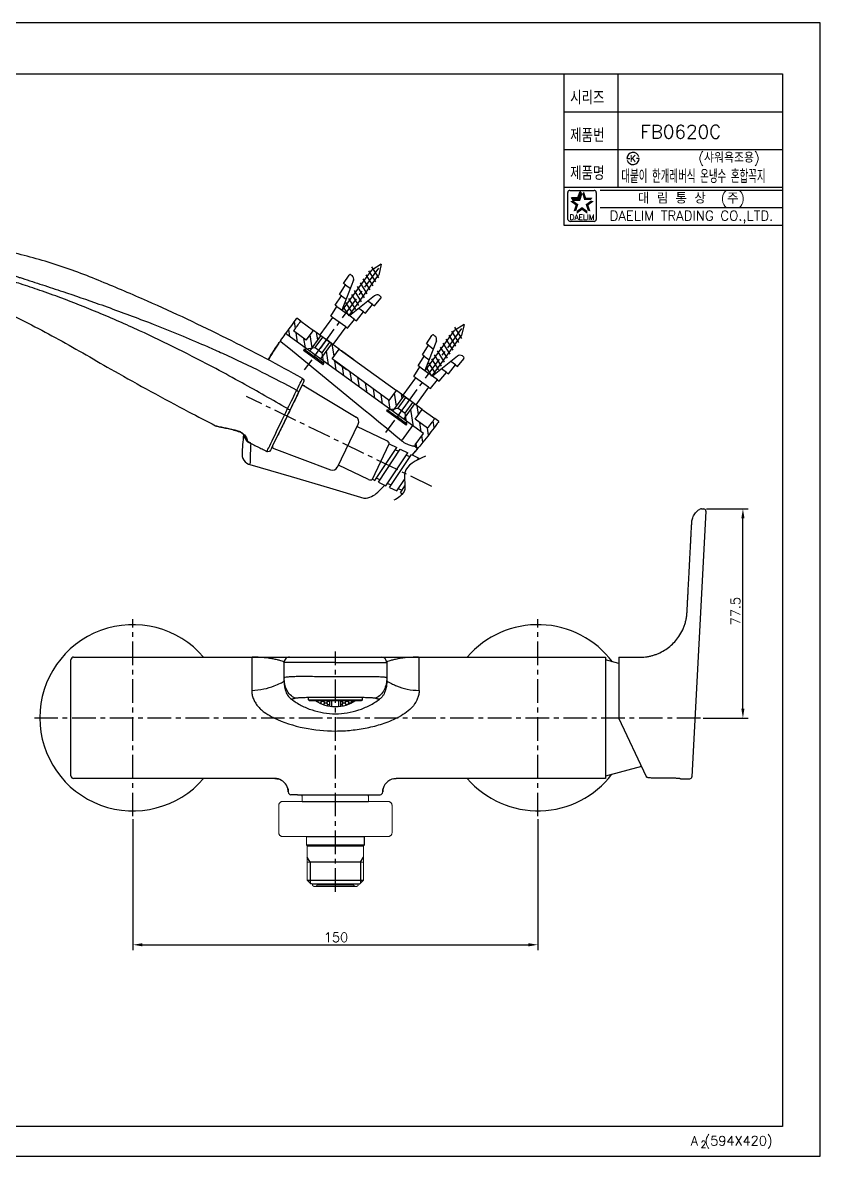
# Model space of a CAD drawing. Extents: x 168 to 762, y -1079 to -659.
# Drawn here: x 466.4 to 761.9, y -1078.5 to -658.5 of the extents above; entities that cross this region are included whole.
import ezdxf
from ezdxf.enums import TextEntityAlignment as Align

# ---------------------------------------------------------------- set-up
doc = ezdxf.new("R2010")
doc.units = 0
doc.header["$LTSCALE"] = 7
doc.header["$MEASUREMENT"] = 0
doc.header["$PDSIZE"] = -10
for name, pattern in [('CENTER', [2, 1.25, -0.25, 0.25, -0.25]), ('CENTER2', [28.575, 19.05, -3.175, 3.175, -3.175]), ('HIDDEN', [0.375, 0.25, -0.125])]:
    doc.linetypes.add(name, pattern=pattern)
doc.layers.get('0').update_dxf_attribs({"color": 2, "linetype": 'CONTINUOUS'})
doc.layers.get('Defpoints').update_dxf_attribs({"linetype": 'CONTINUOUS'})
for name, color, linetype in [('CL', 1, 'CENTER'), ('D', 2, 'CONTINUOUS'), ('DWG', 7, 'CONTINUOUS'), ('HD', 3, 'HIDDEN'), ('TXT', 4, 'CONTINUOUS'), ('W', 7, 'CONTINUOUS')]:
    doc.layers.add(name, color=color, linetype=linetype)
doc.styles.add('GHS', font='ROMANS', dxfattribs={"bigfont": 'GHS'})
doc.styles.add('ROMANS', font='romans')
doc.dimstyles.new('HONG', dxfattribs={"dimscale": 0, "dimtxt": 3.5, "dimasz": 3.5, "dimexe": 2, "dimexo": 1, "dimgap": 1, "dimtad": 1, "dimdec": 4, "dimdsep": 46, "dimtxsty": 'GHS', "dimcen": 3, "dimclrd": 2, "dimclre": 2, "dimclrt": 2, "dimadec": 0, "dimazin": 0, "dimtfac": 1, "dimtdec": 4, "dimtmove": 0, "dimatfit": 2, "dimfxl": 0, "dimtvp": 1, "dimtolj": 1, "dimarcsym": 0})

# ---------------------------------------------------------------- blocks, each defined once
blk = doc.blocks.new('*D5')
at = {"layer": 'D', "color": 2, "lineweight": -2}
for p, q in [((281.6, -1712.11), (281.6, -1760.7)), ((431.6, -1712.11), (431.6, -1760.7)), ((285.1, -1758.7), (428.1, -1758.7))]:
    blk.add_line(p, q, dxfattribs=at)
at = {"layer": 'D', "color": 2}
for points in [[(285.1, -1758.12), (285.1, -1759.29), (281.6, -1758.7)], [(428.1, -1758.12), (428.1, -1759.29), (431.6, -1758.7)]]:
    blk.add_solid(points, dxfattribs=at)
at = {"layer": 'Defpoints', "color": 0}
for p in [(281.6, -1711.11), (431.6, -1711.11), (431.6, -1758.7)]:
    blk.add_point(p, dxfattribs=at)
at = {"layer": 'D', "color": 2, "insert": (356.82, -1755.95), "char_height": 3.5, "attachment_point": 5, "style": 'GHS'}
blk.add_mtext('\\A1;150', dxfattribs=at)
blk = doc.blocks.new('*D6')
at = {"layer": 'D', "color": 2, "lineweight": -2}
for p, q in [((494.01, -1597.2), (509.53, -1597.2)), ((507.53, -1671.2), (507.53, -1600.7)), ((492.79, -1674.7), (509.53, -1674.7))]:
    blk.add_line(p, q, dxfattribs=at)
at = {"layer": 'D', "color": 2}
for points in [[(506.94, -1600.7), (508.11, -1600.7), (507.53, -1597.2)], [(506.94, -1671.2), (508.11, -1671.2), (507.53, -1674.7)]]:
    blk.add_solid(points, dxfattribs=at)
at = {"layer": 'Defpoints', "color": 0}
for p in [(493.01, -1597.2), (507.53, -1597.2), (491.79, -1674.7)]:
    blk.add_point(p, dxfattribs=at)
at = {"layer": 'D', "color": 2, "insert": (504.78, -1635.1), "char_height": 3.5, "attachment_point": 5, "rotation": 90, "style": 'GHS'}
blk.add_mtext('\\A1;77.5', dxfattribs=at)
blk = doc.blocks.new('A$C6B0C2F13')
at = {"layer": 'D'}
for p, q in [((11.68, 9), (10.6, 10.88)), ((11.68, 9), (11.68, 1.22)), ((30.31, 9), (31.4, 10.88)), ((30.31, 9), (30.31, 1.22))]:
    blk.add_line(p, q, dxfattribs=at)
at = {"layer": 'DWG', "linetype": 'CENTER2', "lineweight": 20}
for p, q in [((0, 30), (0, 20)), ((8.75, 31.5), (1.5, 31.5)), ((8.75, 33.5), (8.75, 31.5)), ((33.25, 33.5), (33.25, 31.5)), ((40.5, 31.5), (33.25, 31.5)), ((42, 20), (42, 30)), ((10.25, 18.5), (1.5, 18.5)), ((10.25, 18.5), (10.25, 15.45)), ((40.5, 18.5), (31.75, 18.5)), ((40.5, 18.5), (31.75, 18.5)), ((10.6, 15.1), (10.25, 15.45)), ((10.6, 9), (10.6, 15.1)), ((31.4, 15.1), (31.75, 15.45)), ((31.4, 9), (31.4, 15.1)), ((10.6, 9), (10.6, 2.3)), ((11.68, 9), (10.6, 9)), ((30.31, 9), (31.4, 9)), ((31.4, 9), (31.4, 2.3)), ((10.6, 2.3), (11.9, 1)), ((11.9, 1), (12.22, 1)), ((12.22, 1), (12.55, 1)), ((12.55, 1), (12.55, 0.45)), ((13.35, 0), (21, 0)), ((14.25, 0.5), (21, 0.5)), ((27.75, 0.5), (21, 0.5)), ((28.65, 0), (21, 0)), ((30.1, 1), (29.45, 1)), ((29.77, 1), (29.45, 1)), ((29.45, 1), (29.45, 0.45)), ((31.4, 2.3), (30.1, 1))]:
    blk.add_line(p, q, dxfattribs=at)
at = {"layer": 'DWG'}
for p, q in [((8.75, 31.5), (33.25, 31.5)), ((10.25, 18.5), (31.75, 18.5)), ((31.75, 15.45), (31.75, 18.5)), ((10.25, 15.45), (31.75, 15.45)), ((10.6, 15.1), (31.4, 15.1)), ((30.31, 9), (11.68, 9)), ((10.6, 2.3), (31.4, 2.3)), ((12.55, 1), (29.45, 1))]:
    blk.add_line(p, q, dxfattribs=at)
at = {"layer": 'DWG', "lineweight": 25}
for p, q in [((12.2, 1), (11.9, 1)), ((29.8, 1), (30.1, 1))]:
    blk.add_line(p, q, dxfattribs=at)
at = {"layer": 'DWG', "linetype": 'CENTER2', "lineweight": 20}
for centre, radius, start, end in [((1.5, 30), 1.5, 90, 180), ((40.5, 30), 1.5, 0, 90), ((1.5, 20), 1.5, 180, 270), ((40.5, 20), 1.5, 270, 0), ((40.5, 20), 1.5, 270, 0), ((13.38, 1), 0.997, 213.2309, 330.3336), ((28.62, 1), 0.997, 209.6664, 326.7691)]:
    blk.add_arc(centre, radius, start, end, dxfattribs=at)
blk = doc.blocks.new('S')
at = {"layer": 'DWG', "color": 2}
for p, q in [((5596.35, 3276.4), (5600.01, 3276.61)), ((5596.35, 3275.51), (5596.35, 3276.4)), ((5600.54, 3276.11), (5600.54, 3275.6)), ((5568.04, 3273.82), (5567.54, 3273.82)), ((5567.54, 3264.82), (5567.54, 3273.82)), ((5568.04, 3273.82), (5568.04, 3269.32)), ((5568.04, 3273.82), (5570.94, 3270.92)), ((5583.79, 3272.32), (5575.79, 3272.32)), ((5575.79, 3272.32), (5575.79, 3269.32)), ((5583.79, 3273.12), (5587.98, 3273.36)), ((5583.79, 3272.32), (5583.79, 3273.12)), ((5583.79, 3266.32), (5583.79, 3272.32)), ((5587.98, 3274.17), (5592.17, 3274.41)), ((5587.98, 3273.36), (5587.98, 3274.17)), ((5599.43, 3274.15), (5587.98, 3271.06)), ((5587.98, 3273.36), (5587.98, 3269.32)), ((5592.17, 3275.28), (5596.35, 3275.51)), ((5592.17, 3274.41), (5592.17, 3275.28)), ((5592.17, 3274.41), (5592.17, 3272.19)), ((5596.35, 3275.51), (5596.35, 3273.32)), ((5568.04, 3264.82), (5568.04, 3269.32)), ((5568.04, 3264.82), (5570.94, 3267.72)), ((5570.94, 3270.92), (5575.79, 3270.92)), ((5570.94, 3270.92), (5570.94, 3267.72)), ((5570.94, 3267.72), (5575.79, 3267.72)), ((5575.79, 3266.32), (5575.79, 3269.32)), ((5587.82, 3267.72), (5589.37, 3271.57)), ((5587.98, 3270.92), (5606.46, 3270.92)), ((5587.98, 3265.28), (5587.98, 3269.32)), ((5587.98, 3267.72), (5606.46, 3267.72)), ((5589.37, 3267.07), (5591.18, 3271.57)), ((5591.18, 3267.07), (5592.99, 3271.57)), ((5592.99, 3267.07), (5594.8, 3271.57)), ((5594.8, 3267.07), (5596.61, 3271.57)), ((5596.61, 3267.07), (5598.42, 3271.57)), ((5598.42, 3267.07), (5600.23, 3271.57)), ((5600.23, 3267.07), (5602.04, 3271.57)), ((5602.04, 3267.07), (5603.85, 3271.57)), ((5603.85, 3267.07), (5605.66, 3271.57)), ((5605.66, 3267.07), (5607.47, 3271.57)), ((5610.33, 3269.33), (5606.46, 3270.92)), ((5610.33, 3269.33), (5606.47, 3267.72)), ((5567.54, 3264.82), (5568.04, 3264.82)), ((5583.79, 3266.32), (5575.79, 3266.32)), ((5583.79, 3266.32), (5583.79, 3265.52)), ((5583.79, 3265.52), (5587.98, 3265.28)), ((5599.43, 3264.49), (5587.98, 3267.59)), ((5587.98, 3265.28), (5587.98, 3264.47)), ((5587.98, 3264.47), (5592.17, 3264.23)), ((5592.17, 3264.23), (5592.17, 3266.45)), ((5592.17, 3264.23), (5592.17, 3263.37)), ((5596.35, 3263.13), (5596.35, 3265.32)), ((5592.17, 3263.37), (5596.35, 3263.13)), ((5596.35, 3263.13), (5596.35, 3262.24)), ((5596.35, 3262.24), (5600.01, 3262.03)), ((5600.54, 3263.04), (5600.54, 3262.53))]:
    blk.add_line(p, q, dxfattribs=at)
for centre, radius, start, end in [((5600.04, 3276.11), 0.5, 0.0005, 93.2254), ((5599.04, 3275.6), 1.5, 285.1209, 0.0005), ((5599.04, 3263.04), 1.5, 0.0005, 74.8801), ((5600.04, 3262.53), 0.5, 266.7756, 0.0005)]:
    blk.add_arc(centre, radius, start, end, dxfattribs=at)
blk = doc.blocks.new('A$C40544796')
at = {"layer": 'DWG'}
h = blk.add_hatch(dxfattribs=at)
h.set_pattern_fill('ANSI31', color=256, scale=20, angle=54)
h.set_pattern_definition([(99, (-31338.4493, -5146.9015), (-2.46922085, -0.39108616), [])])
edge = h.paths.add_edge_path()
edge.add_line((818.21, 287.07), (813.52, 290.48))
edge.add_arc((-407.2, 1178.79), 1509.72, 323.95682, 324.1276)
edge.add_line((816.16, 294.12), (814.7, 295.18))
edge.add_arc((-1526.72, 1992.03), 2891.64, 323.93997, 324.06875, ccw=False)
edge.add_arc((811.29, 289.63), 0.5, 143.9335, 234)
edge.add_line((810.99, 289.22), (819.49, 283.05))
edge.add_line((819.49, 283.05), (823.6, 288.71))
edge.add_line((823.6, 288.71), (820.85, 290.71))
edge.add_line((820.85, 290.71), (818.21, 287.07))
h.paths.add_polyline_path([(830.4, 283.78), (827.65, 285.77), (823.53, 280.11), (850.23, 260.71), (854.34, 266.38), (851.59, 268.38), (848.95, 264.74), (827.75, 280.14)])
edge = h.paths.add_edge_path()
edge.add_spline(control_points=[(859.81, 247.28), (860.34, 247.93), (862.51, 250.61), (864.99, 253.84), (866.91, 256.45), (867.29, 256.97)], knot_values=[0, 0, 0, 0, 0.206315, 0.843077, 1, 1, 1, 1], degree=3, periodic=0)
edge.add_line((867.29, 256.97), (865.84, 258.03))
edge.add_arc((760.17, 334.58), 130.48, 322.1001, 324.0764, ccw=False)
edge.add_line((863.13, 254.43), (858.5, 257.8))
edge.add_line((858.5, 257.8), (861.14, 261.44))
edge.add_line((861.14, 261.44), (858.39, 263.44))
edge.add_line((858.39, 263.44), (854.28, 257.78))
edge.add_line((854.28, 257.78), (861.56, 252.49))
edge.add_line((861.56, 252.49), (858.51, 248.3))
edge.add_arc((858.92, 248), 0.5, 144.1136, 231.1181)
edge.add_line((858.6, 247.61), (859.11, 247.21))
edge.add_arc((859.42, 247.6), 0.5, 231.3781, 320.7412)
at = {"layer": 'CL'}
for p, q in [((844.93, 313.74), (817.46, 276.03)), ((875.64, 291.36), (847.59, 252.86)), ((864.75, 232.86), (796.03, 266.21))]:
    blk.add_line(p, q, dxfattribs=at)
at = {"layer": 'DWG', "linetype": 'Continuous'}
for p, q in [((816.16, 294.12), (814.7, 295.18)), ((816.16, 294.12), (820.85, 290.71)), ((818.21, 287.07), (813.52, 290.48)), ((818.21, 287.07), (820.85, 290.71)), ((830.4, 283.78), (820.85, 290.71)), ((861.56, 252.49), (810.99, 289.22)), ((819.49, 283.05), (823.6, 288.71)), ((823.53, 280.11), (827.65, 285.77)), ((827.75, 280.14), (830.4, 283.78)), ((830.4, 283.78), (851.59, 268.38)), ((848.95, 264.74), (827.75, 280.14)), ((848.95, 264.74), (851.59, 268.38)), ((850.23, 260.71), (854.34, 266.38)), ((861.14, 261.44), (851.59, 268.38)), ((854.28, 257.78), (858.39, 263.44)), ((858.5, 257.8), (861.14, 261.44)), ((861.14, 261.44), (865.84, 258.03)), ((863.14, 254.43), (858.5, 257.8)), ((867.29, 256.97), (865.84, 258.03)), ((857.51, 255.42), (853.68, 250.15)), ((858.51, 248.3), (861.56, 252.49)), ((853.41, 249.83), (853.68, 250.15)), ((858.6, 247.61), (859.1, 247.21)), ((858.75, 246), (858.64, 245.87)), ((797.3, 240.98), (797.44, 241.46))]:
    blk.add_line(p, q, dxfattribs=at)
at = {"layer": 'DWG', "ltscale": 0.5}
for p, q in [((826.21, 288.05), (820.92, 280.77)), ((856.95, 265.72), (851.66, 258.44))]:
    blk.add_line(p, q, dxfattribs=at)
at = {"layer": 'DWG'}
for p, q in [((831.21, 283.19), (835.76, 279.88)), ((828.56, 279.55), (833.12, 276.24)), ((811.08, 258.91), (816.41, 269.92)), ((817.41, 270.21), (836.68, 258.58)), ((811.08, 258.91), (805.74, 247.9)), ((829.7, 240.02), (837.45, 255.99)), ((848.06, 249.82), (836.98, 255.13)), ((842.69, 235.54), (848.96, 248.62)), ((848.96, 248.62), (851.69, 247.31)), ((806.13, 246.94), (827.2, 239.02)), ((843.59, 235.11), (851.69, 247.31)), ((844.93, 234.47), (853.03, 246.67)), ((847.66, 233.16), (855.76, 245.36)), ((849.02, 232.51), (857.13, 244.7)), ((852.47, 245.83), (851.13, 246.47)), ((853.03, 246.67), (855.76, 245.36)), ((856.57, 243.86), (855.2, 244.52)), ((857.13, 244.7), (859.86, 243.4)), ((841.2, 235.48), (830.12, 240.78)), ((859.4, 242.71), (859.86, 243.4)), ((842.69, 235.54), (843.59, 235.11)), ((845.48, 235.31), (844.15, 235.95)), ((851.76, 231.2), (854.61, 235.49)), ((844.93, 234.47), (847.66, 233.16)), ((849.58, 233.35), (848.22, 234)), ((849.02, 232.51), (851.76, 231.2)), ((853.68, 231.39), (852.32, 232.04)), ((853.09, 230.56), (854.76, 233.08)), ((853.09, 230.56), (853.91, 230.17))]:
    blk.add_line(p, q, dxfattribs=at)
at = {"layer": 'DWG', "linetype": 'Continuous'}
for points in [[(794.45, 244.72), (794.5, 244.01), (794.71, 243.24), (795.07, 242.57), (795.55, 241.99), (796.14, 241.52), (796.79, 241.16), (797.3, 240.98)], [(797.3, 240.98), (812.66, 236.54), (826.82, 232.35), (839.46, 228.51)]]:
    blk.add_lwpolyline(points, dxfattribs=at)
for centre, radius, start, end in [((-1526.52, 1992.3), 2891.64, 323.93352, 324.06228), ((-622.55, 1334.79), 1775.63, 323.97522, 324.12042), ((811.29, 289.63), 0.5, 143.8425, 234), ((869.37, 242.93), 74.93, 144.9233, 150.5431), ((-8141.96, -10663.01), 14142.38, 50.501494, 50.734867), ((740.14, 349.37), 155.38, 322.3341, 323.9937), ((869.4, 242.91), 74.98, 173.0099, 178.6105), ((869.46, 242.9), 72.04, 175.2875, 181.1454), ((858.92, 248), 0.5, 144, 231), ((697.21, 380.62), 210.28, 319.6667, 320.6452), ((697.77, 380.16), 209.55, 319.6635, 319.7505), ((698.63, 379.44), 208.43, 319.7502, 320.1478), ((700.2, 378.13), 206.39, 320.1942, 320.6545), ((859.42, 247.6), 0.5, 231, 320.6562), ((697.71, 380.18), 209.61, 314.5142, 315.53), ((697.77, 380.12), 209.53, 315.4951, 315.53), ((839.11, 236.47), 8, 273.7841, 313.9224), ((839.11, 236.47), 8, 273.7841, 313.9224)]:
    blk.add_arc(centre, radius, start, end, dxfattribs=at)
at = {"layer": 'DWG', "color": 0}
blk.add_arc((817.04, 269.61), 0.7, 58.884, 154.1404, dxfattribs=at)
at = {"layer": 'DWG', "color": 0, "linetype": 'Continuous', "extrusion": (0, 0, -1)}
blk.add_arc((-816.32, 271.99, 0), 1, 119.1889, 205.8896, dxfattribs=at)
at = {"layer": 'DWG'}
for centre, radius, start, end in [((835.65, 256.86), 2, 334.1404, 58.884), ((806.37, 247.6), 0.7, 154.1404, 249.3968), ((847.46, 248.45), 1.5, 6.6123, 66.1447), ((827.9, 240.89), 2, 249.3968, 334.1404), ((841.89, 236.81), 1.5, 242.6799, 302.2123)]:
    blk.add_arc(centre, radius, start, end, dxfattribs=at)
at = {"layer": 'DWG', "color": 7, "linetype": 'Continuous', "extrusion": (7.1211e-06, 0.00014108, -1)}
blk.add_arc((-804.07, 246.75, 0.04), 1, 205.8894, 295.9642, dxfattribs=at)
at = {"layer": 'DWG', "color": 7, "linetype": 'Continuous'}
for points, knots in [([(816.8, 272.86), (812.3, 275.38), (803.01, 280.44), (788.78, 287.76), (774.16, 294.85), (761.48, 300.63), (750.82, 305.23), (742.26, 308.83), (733.63, 312.29), (724.85, 315.32), (715.94, 317.94), (706.91, 320.14), (700.83, 321.32), (697.78, 321.84)], [0, 0, 0, 0, 0.119752, 0.245506, 0.37126, 0.49701, 0.568868, 0.64073, 0.712586, 0.784439, 0.856292, 0.928147, 1, 1, 1, 1]), ([(696.8, 302.4), (700.06, 300.88), (706.64, 297.72), (716.54, 292.71), (726.6, 287.34), (736.79, 281.56), (748.08, 275.01), (760.71, 267.98), (773.22, 261.24), (781.27, 257.09), (784.61, 255.39)], [0, 0, 0, 0, 0.108349, 0.21975, 0.334201, 0.451706, 0.572264, 0.727253, 0.887012, 1, 1, 1, 1]), ([(812.29, 261.4), (811.37, 259.51), (810.49, 257.7), (808.81, 254.23), (808.01, 252.58), (806.62, 249.73), (806.03, 248.5), (805.2, 246.79), (804.96, 246.31), (804.97, 246.32), (804.97, 246.32), (804.97, 246.32)], [0, 0, 0, 0, 0.249983, 0.249983, 0.499966, 0.499966, 0.749949, 0.749949, 0.999932, 0.999932, 1, 1, 1, 1])]:
    blk.add_open_spline(points, degree=3, knots=knots, dxfattribs=at)
at = {"layer": 'DWG', "color": 0, "linetype": 'Continuous'}
for points, knots in [([(811.3, 261.7), (805.69, 264.89), (796.86, 269.92), (778.71, 279.79), (760.99, 288.66), (741.73, 297.13), (729.39, 302.01), (719.77, 305.46), (713, 307.74), (707.37, 309.51), (703.02, 310.85), (700.41, 311.44), (699.29, 311.7)], [0, 0, 0, 0, 0.157344, 0.247656, 0.503982, 0.640054, 0.760692, 0.827631, 0.889137, 0.934853, 0.971804, 1, 1, 1, 1]), ([(699.34, 313.99), (700.39, 313.74), (702.35, 313.28), (705.06, 312.47), (707.38, 311.76), (709.32, 311.15), (710.88, 310.66), (712.06, 310.28), (715.22, 309.27), (720.5, 307.57), (729.98, 304.43), (742.48, 300.14), (757.35, 294.66), (770.74, 289.34), (780.47, 285.19), (790.24, 280.85), (801.33, 275.61), (810.39, 270.81), (814.68, 268.54)], [0, 0, 0, 0, 0.025931, 0.048678, 0.068237, 0.084609, 0.097792, 0.107788, 0.114596, 0.177778, 0.241928, 0.355622, 0.496925, 0.624611, 0.703805, 0.752378, 0.882716, 1, 1, 1, 1]), ([(814.68, 268.54), (815.37, 269.94), (815.89, 271.01), (816.62, 272.48), (816.81, 272.87), (816.81, 272.87)], [0, 0, 0, 0, 0.500081, 0.500081, 1, 1, 1, 1]), ([(803.63, 245.85), (803.63, 245.85), (803.86, 246.34), (804.72, 248.12), (805.34, 249.4), (807.5, 253.88), (809.36, 257.73), (811.3, 261.7)], [0, 0, 0, 0, 0.249998, 0.249998, 0.499999, 0.499999, 1, 1, 1, 1]), ([(784.58, 255.37), (784.58, 255.37), (784.58, 255.37), (784.58, 255.37), (784.61, 255.37), (784.69, 255.35), (784.83, 255.31), (784.91, 255.29), (785.02, 255.27), (785.13, 255.24)], [0, 0, 0, 0, 0.110899, 0.110899, 0.110899, 0.671686, 0.671686, 0.671686, 1, 1, 1, 1]), ([(784.6, 255.36), (784.61, 255.36), (784.64, 255.34), (784.69, 255.32), (784.75, 255.3), (784.78, 255.3), (784.78, 255.3), (784.79, 255.29), (784.79, 255.29), (784.8, 255.29), (784.81, 255.29), (784.84, 255.28), (784.86, 255.28)], [0, 0, 0, 0, 0.016095, 0.145729, 0.221375, 0.239043, 0.250668, 0.263613, 0.285262, 0.336702, 0.557964, 1, 1, 1, 1]), ([(784.8, 255.29), (784.8, 255.29), (784.81, 255.29), (784.85, 255.28), (785.01, 255.24), (785.17, 255.19), (785.3, 255.16), (785.31, 255.16)], [0, 0, 0, 0, 0.042504, 0.265862, 0.612273, 0.983918, 1, 1, 1, 1]), ([(785.35, 255.17), (785.45, 255.13), (785.9, 254.99), (786.69, 254.82), (787.71, 254.62), (788.71, 254.42), (789.74, 254.21), (790.85, 253.92), (791.92, 253.61), (792.63, 253.39), (792.95, 253.29)], [0, 0, 0, 0, 0.05161, 0.22765, 0.368833, 0.494458, 0.626448, 0.755274, 0.890448, 1, 1, 1, 1]), ([(792.88, 253.51), (793.05, 253.45), (793.23, 253.38), (793.39, 253.31), (793.75, 253.15), (794.1, 252.95), (794.41, 252.73), (794.74, 252.49), (795.04, 252.23), (795.28, 251.97), (795.5, 251.74), (795.68, 251.5), (795.82, 251.28), (795.98, 251.02), (796.09, 250.78), (796.15, 250.58)], [0, 0, 0, 0, 0.100225, 0.100225, 0.100225, 0.315992, 0.315992, 0.315992, 0.545924, 0.545924, 0.545924, 0.751961, 0.751961, 0.751961, 1, 1, 1, 1]), ([(792.95, 253.32), (793.07, 253.28), (793.35, 253.17), (793.81, 252.95), (794.28, 252.65), (794.71, 252.31), (795.07, 251.95), (795.35, 251.61), (795.53, 251.31), (795.59, 251.19), (795.61, 251.11), (795.62, 251.09)], [0, 0, 0, 0, 0.085318, 0.201689, 0.324627, 0.45045, 0.58184, 0.716897, 0.854614, 0.961561, 1, 1, 1, 1]), ([(795.61, 251.13), (795.64, 251.02), (795.72, 250.77), (795.82, 250.44), (795.9, 250.16), (795.95, 250.02), (795.96, 249.98), (795.96, 249.98), (795.96, 249.97), (795.96, 249.97), (795.96, 249.97), (795.96, 249.96), (795.97, 249.94), (796.02, 249.81), (796.14, 249.62), (796.32, 249.45), (796.44, 249.4), (796.47, 249.39)], [0, 0, 0, 0, 0.124314, 0.298669, 0.512899, 0.697717, 0.795389, 0.846005, 0.85326, 0.855945, 0.857869, 0.858935, 0.860712, 0.869418, 0.934681, 0.980867, 1, 1, 1, 1]), ([(795.73, 250.72), (795.76, 250.64), (795.82, 250.44), (795.9, 250.18), (795.94, 250.03), (795.96, 249.99), (795.96, 249.98), (795.96, 249.98), (795.96, 249.98)], [0, 0, 0, 0, 0.168429, 0.490614, 0.770163, 0.917659, 0.992439, 1, 1, 1, 1])]:
    blk.add_open_spline(points, degree=3, knots=knots, dxfattribs=at)
at = {"layer": 'DWG', "linetype": 'Continuous'}
for points, knots in [([(808.77, 287.02), (809.32, 287.78), (810.02, 288.74), (810.73, 289.71), (810.88, 289.92)], [0, 0, 0, 0, 0.780043, 1, 1, 1, 1]), ([(804.12, 279.78), (804.41, 280.29), (805.51, 282.19), (807.06, 284.61), (808.38, 286.47), (808.77, 287.02)], [0.5478107, 0.5478107, 0.5478107, 0.5478107, 0.6403792, 0.8937048, 1, 1, 1, 1]), ([(808.77, 287.02), (808.74, 286.97), (808.69, 286.86), (808.69, 286.68), (808.76, 286.51), (808.84, 286.42), (808.89, 286.38)], [0, 0, 0, 0, 0.239131, 0.484592, 0.738977, 1, 1, 1, 1]), ([(867.29, 256.97), (866.91, 256.45), (864.99, 253.84), (862.51, 250.61), (860.34, 247.93), (859.81, 247.28)], [0, 0, 0, 0, 0.156923, 0.793685, 1, 1, 1, 1]), ([(795.92, 250.09), (795.89, 250.13), (795.71, 250.34), (795.44, 250.76), (795.23, 251.33), (795.15, 251.7), (795.13, 251.87)], [0.3760751, 0.3760751, 0.3760751, 0.3760751, 0.4061307, 0.5261847, 0.6426261, 0.7326742, 0.7326742, 0.7326742, 0.7326742]), ([(797.69, 249.03), (797.43, 249.1), (796.98, 249.27), (796.57, 249.53), (796.4, 249.66)], [0, 0, 0, 0, 0.1429249, 0.260224, 0.260224, 0.260224, 0.260224]), ([(858.6, 247.61), (858.61, 247.61), (858.58, 247.62), (858.57, 247.62), (858.53, 247.63), (858.47, 247.64), (858.4, 247.65), (858.29, 247.68), (858.1, 247.71), (857.85, 247.77), (857.43, 247.87), (856.81, 248.04), (856.01, 248.31), (855.14, 248.69), (854.25, 249.19), (853.69, 249.6), (853.41, 249.83)], [0, 0, 0, 0, 0.001405, 0.005599, 0.012541, 0.022192, 0.034488, 0.049334, 0.086286, 0.132218, 0.186212, 0.314883, 0.46592, 0.633931, 0.813825, 1, 1, 1, 1])]:
    blk.add_open_spline(points, degree=3, knots=knots, dxfattribs=at)
at = {"layer": 'DWG', "color": 0, "linetype": 'Continuous'}
for points in [[(817.22, 271.56), (817.22, 271.56), (816.51, 270.1), (815.2, 267.41)], [(811.3, 261.7), (812.56, 264.26), (813.89, 266.95), (814.68, 268.54)], [(814.68, 268.54), (815.13, 268.3), (815.38, 267.77), (815.2, 267.41)], [(811.3, 261.7), (811.77, 261.46), (812.25, 261.32), (812.29, 261.4)], [(785.13, 255.24), (785.2, 255.19), (785.27, 255.17), (785.34, 255.15)], [(785.13, 255.24), (786.96, 254.74), (789.83, 254.52), (792.88, 253.51)], [(792.88, 253.51), (792.89, 253.4), (792.91, 253.34), (792.96, 253.33)], [(795.62, 251.09), (795.71, 250.86), (795.9, 250.67), (796.15, 250.58)], [(796.15, 250.58), (796.36, 249.81), (796.47, 249.37), (796.47, 249.37)]]:
    blk.add_open_spline(points, degree=3, dxfattribs=at)
at = {"layer": 'DWG', "color": 7, "linetype": 'Continuous'}
for points, degree in [([(815.2, 267.41), (814.53, 266.01), (813.38, 263.65), (812.29, 261.4)], 3), ([(796.48, 249.41), (803.63, 245.86)], 1)]:
    blk.add_open_spline(points, degree=degree, dxfattribs=at)
at = {"layer": 'DWG'}
blk.add_spline([(862.34, 244.06), (854.67, 237.94), (854.41, 230.99), (850.65, 227.74)], degree=3, dxfattribs=at)
at = {"layer": 'DWG', "color": 0}
blk.add_point((817.41, 270.21), dxfattribs=at)
at = {"layer": 'DWG', "rotation": 53.92184690670194}
for p in [(184.45, -6144.41), (215.16, -6166.79)]:
    blk.add_blockref('S', p, dxfattribs=at)
blk = doc.blocks.new('A$C1448682A')
at = {"layer": 'D'}
h = blk.add_hatch(dxfattribs=at)
h.set_pattern_fill('HONEY', color=256, scale=6, style=0)
h.set_pattern_definition([(0, (-5242.4364, 2760.5639), (1.125, 0.64951905), [0.75, -1.5]), (120, (-5242.4364, 2760.5639), (-1.125, 0.649519054), [0.75, -1.5]), (60, (-5242.4364, 2760.5639), (2e-09, 1.299038104), [-1.5, 0.75])])
h.paths.add_polyline_path([(119.00002, 92.49669), (113.55002, 92.49669), (113.55002, 90.38296, 0.109343635)])
h.paths.add_polyline_path([(109.45002, 92.49669), (104.00002, 92.49669, 0.109343635), (109.45002, 90.38296)])
at = {"color": 7, "linetype": 'Continuous'}
for p, q in [((248.70898, 162.66403), (243.552, 64.26299)), ((247.13031, 163.5059), (247.91008, 163.5059)), ((13.51134, 64.59794), (13.51134, 107.59531)), ((14.5113, 108.5968), (211.51232, 108.5968)), ((94.49905, 108.59674), (94.49905, 108.59659)), ((128.501, 108.59674), (128.501, 108.59659)), ((216.51232, 108.5059), (216.51232, 86.0059)), ((216.51232, 108.5059), (221.296, 108.50586)), ((226.69565, 64.16768), (216.51232, 86.0059)), ((89.01407, 63.5968), (14.51133, 63.5968)), ((211.51232, 63.5968), (134.01016, 63.5968)), ((236.46933, 63.70645), (228.98661, 63.76264)), ((239.31232, 63.5059), (242.75309, 63.5059)), ((97.41231, 57.59808), (99.22991, 57.59808)), ((99.22991, 57.08599), (99.22991, 57.59808)), ((123.72991, 57.08599), (123.72991, 57.59808))]:
    blk.add_line(p, q, dxfattribs=at)
for points in [[(89.01362, 63.59874), (89.43961, 63.5797), (89.85204, 63.52616), (90.26298, 63.43779), (90.35102, 63.41414)], [(132.90003, 63.47075), (133.36687, 63.55499), (133.88672, 63.59623), (134.01138, 63.59791)], [(93.8259, 59.94672), (93.84618, 59.87233), (93.93621, 59.46423), (93.99186, 59.0543), (94.01342, 58.64478), (94.01369, 58.59918)], [(129.01136, 58.59814), (129.01468, 58.77376), (129.06394, 59.31143), (129.17244, 59.84779)]]:
    blk.add_lwpolyline(points, dxfattribs=at)
for centre, radius, start, end in [((247.13371, 161.99743), 1.50902, 102.8739318, 120.6719832), ((247.13084, 162.0011), 1.50479, 90.0199444, 102.7986824), ((247.91008, 162.7059), 0.8, 357.0000963, 89.9999143), ((36.50002, 86.09689), 34.50014, 40.7052968, 319.2942808), ((186.50002, 86.09689), 34.50014, 36.9102276, 139.2947032), ((14.5113, 107.59528), 0.99997, 90.000208, 179.997968), ((14.51131, 64.59796), 0.99997, 180.0015689, 270.0009035), ((88.99967, 58.57278), 5.02629, 74.4041674, 89.8357394), ((89.00368, 58.58906), 5.00959, 15.7241643, 74.3983279), ((134.0246, 58.5888), 5.0098, 90.165169, 165.4209589), ((186.50002, 86.09689), 34.50014, 220.7057192, 322.6139913), ((242.75316, 64.30473), 0.79992, 269.9954756, 357.0088058), ((88.98319, 58.58322), 5.03086, 0.186863, 15.7249436), ((134.03466, 58.58176), 5.02427, 165.4053954, 179.8009971), ((95.014, 58.59848), 1.0003, 179.9352676, 270.0187565), ((128.02271, 58.59841), 1.00031, 269.9812946, 359.9598473)]:
    blk.add_arc(centre, radius, start, end, dxfattribs=at)
for points, knots in [([(242.43055, 138.40116), (242.48714, 139.48091), (242.60032, 141.64041), (242.77007, 144.87965), (242.91156, 147.57903), (243.0247, 149.73853), (243.10967, 151.35815), (243.19428, 152.97778), (243.27996, 154.59736), (243.36262, 156.2171), (243.43056, 157.4316), (243.46783, 158.24171), (243.4991, 158.78139), (243.58546, 159.45361), (243.81071, 160.23582), (244.14051, 160.9791), (244.56729, 161.67178), (245.25639, 162.50599), (245.89952, 163.01919), (246.36291, 163.29473)], [0, 0, 0, 0, 0.125023143, 0.250046286, 0.375069429, 0.437581001, 0.500092573, 0.562604144, 0.625115712, 0.687627229, 0.750138002, 0.76576811, 0.781396714, 0.812651963, 0.843903484, 0.875161244, 0.906413402, 0.937661615, 1, 1, 1, 1]), ([(238.73617, 116.24121), (239.26795, 117.02674), (239.97181, 118.27324), (240.69884, 120.02788), (241.13641, 121.38486), (241.46171, 122.77257), (241.64273, 123.94689), (241.72227, 124.89308), (241.76104, 125.60403), (241.79678, 126.31512), (241.84682, 127.26305), (241.90896, 128.44794), (241.98342, 129.86982), (242.05798, 131.29171), (242.15731, 133.18756), (242.28152, 135.55738), (242.38088, 137.45323), (242.43055, 138.40116)], [0, 0, 0, 0, 0.12492241, 0.187435775, 0.249944344, 0.312454994, 0.374965023, 0.406212004, 0.437469317, 0.468726727, 0.499977071, 0.562478192, 0.624981917, 0.687484741, 0.749987847, 0.874993917, 1, 1, 1, 1]), ([(221.296, 108.50586), (221.71341, 108.50596), (222.54825, 108.50711), (223.80031, 108.50256), (225.05294, 108.51332), (226.30173, 108.62145), (227.53917, 108.81857), (228.75971, 109.10245), (229.95706, 109.47232), (231.51338, 110.07811), (233.37273, 111.04001), (235.41656, 112.49906), (237.23295, 114.23301), (238.26839, 115.55022), (238.73617, 116.24121)], [0, 0, 0, 0, 0.062521306, 0.125042372, 0.187561076, 0.250073132, 0.312587855, 0.375101698, 0.437615444, 0.50012985, 0.625079284, 0.750037959, 0.875012688, 1, 1, 1, 1]), ([(228.98661, 63.76264), (228.71552, 63.7648), (228.20745, 63.7813), (227.60289, 63.83719), (227.19432, 63.9128), (226.96318, 63.97882), (226.7951, 64.05471), (226.71383, 64.12869), (226.69565, 64.16768)], [0, 0, 0, 0, 0.342878676, 0.642795835, 0.766562771, 0.868208616, 0.945587421, 1, 1, 1, 1]), ([(239.31232, 63.5059), (239.31232, 63.50704), (239.308, 63.50585), (239.3044, 63.50726), (239.29487, 63.50802), (239.2798, 63.51042), (239.25606, 63.51338), (239.22594, 63.51739), (239.17261, 63.52427), (239.0901, 63.53471), (238.97253, 63.549), (238.83109, 63.56539), (238.66705, 63.58326), (238.48189, 63.60202), (238.27723, 63.62097), (237.97092, 63.64641), (237.55407, 63.67444), (237.02372, 63.69792), (236.65699, 63.70513), (236.46933, 63.70645)], [0, 0, 0, 0, 0.001201445, 0.002699899, 0.004794563, 0.010765687, 0.019101148, 0.029786873, 0.042797006, 0.075633559, 0.117291647, 0.167377649, 0.225410782, 0.290870919, 0.363148924, 0.441611097, 0.614196485, 0.802590319, 1, 1, 1, 1])]:
    blk.add_open_spline(points, degree=3, knots=knots, dxfattribs=at)
at = {"layer": 'CL'}
for p, q in [((36.50002, 49.59676), (36.50002, 122.59703)), ((186.50002, 49.59676), (186.50002, 122.59703)), ((111.47991, 21.58283), (111.47991, 110.5968)), ((246.6915, 86.0059), (0, 86.0059))]:
    blk.add_line(p, q, dxfattribs=at)
at = {"layer": 'D'}
for p, q in [((80.49878, 108.59704), (80.49812, 96.25311)), ((142.50078, 96.25156), (142.50035, 108.59704)), ((101.50002, 92.79669), (121.50002, 92.79669))]:
    blk.add_line(p, q, dxfattribs=at)
for centre, radius, start, end in [((130.92863, 98.17629), 12.11407, 319.602472, 321.1093998), ((106.09581, 122.05949), 39.97064, 242.8751414, 244.1212017), ((116.49825, 122.92935), 40.92999, 295.8585551, 297.074797)]:
    blk.add_arc(centre, radius, start, end, dxfattribs=at)
for points, knots in [([(80.49812, 96.25311), (80.47294, 95.75282), (80.59493, 94.72785), (81.03118, 93.23465), (81.72052, 91.79005), (82.65152, 90.4547), (83.77675, 89.25646), (85.46534, 87.84104), (86.89532, 86.99433), (87.87186, 86.48484)], [0, 0, 0, 0, 0.116699596, 0.237551641, 0.361553406, 0.48773971, 0.615273526, 0.743393483, 1, 1, 1, 1]), ([(142.50078, 96.25156), (142.50841, 95.7581), (142.40776, 94.75064), (141.8459, 92.76223), (141.01936, 91.39123), (140.35757, 90.57065)], [0, 0, 0, 0, 0.239743767, 0.487889771, 1, 1, 1, 1]), ([(140.1543, 90.32532), (139.46943, 89.52039), (137.89333, 88.0727), (136.07097, 86.97249), (135.12759, 86.48491)], [0, 0, 0, 0, 0.498803564, 1, 1, 1, 1]), ([(88.64994, 86.09726), (92.20913, 84.36763), (99.7642, 81.93101), (107.6188, 81.21936), (111.50002, 81.18975)], [0, 0, 0, 0, 0.504839981, 1, 1, 1, 1]), ([(111.50002, 81.18949), (113.46366, 81.20445), (117.39185, 81.39253), (123.22796, 82.2577), (128.93243, 83.76383), (132.58892, 85.23067), (134.35015, 86.09703)], [0, 0, 0, 0, 0.250100732, 0.500098904, 0.750016144, 1, 1, 1, 1])]:
    blk.add_open_spline(points, degree=3, knots=knots, dxfattribs=at)
at = {"layer": 'DWG'}
for p, q in [((92.49918, 106.59617), (92.49892, 106.59703)), ((92.49911, 99.67207), (92.49918, 106.59617)), ((111.50002, 106.5968), (130.50086, 106.59683)), ((130.50112, 106.59713), (130.50086, 106.59683)), ((130.50086, 106.59683), (130.50093, 99.67245)), ((211.51232, 108.5968), (211.51232, 63.5968)), ((216.51232, 106.16615), (211.51232, 107.5059)), ((92.36677, 99.57274), (92.44766, 99.62776)), ((92.44766, 99.62776), (92.49911, 99.67207)), ((92.49916, 99.94203), (92.49967, 99.57358)), ((92.49964, 99.68218), (92.50344, 99.33921)), ((92.50344, 99.33921), (92.49967, 99.57358)), ((92.50344, 99.33921), (92.5654, 98.90419)), ((92.51729, 98.96276), (92.51747, 98.95932)), ((92.52539, 98.81635), (92.52951, 98.74998)), ((92.52951, 98.74998), (92.53425, 98.67885)), ((92.53425, 98.67885), (92.53889, 98.61415)), ((92.53889, 98.61415), (92.54352, 98.55337)), ((92.54352, 98.55337), (92.54922, 98.48305)), ((92.54922, 98.48305), (92.55442, 98.42274)), ((92.55442, 98.42274), (92.56066, 98.35429)), ((92.56066, 98.35429), (92.56833, 98.27523)), ((92.56833, 98.27523), (92.57455, 98.21461)), ((92.57455, 98.21461), (92.58199, 98.1458)), ((92.58199, 98.1458), (92.59098, 98.06714)), ((92.59098, 98.06714), (92.60224, 97.97468)), ((92.71426, 97.2753), (92.72722, 97.21076)), ((92.72722, 97.21076), (92.73924, 97.1529)), ((92.73924, 97.1529), (92.75054, 97.10008)), ((92.75054, 97.10008), (92.7665, 97.028)), ((92.78156, 96.96237), (92.79124, 96.92135)), ((92.79124, 96.92135), (92.80525, 96.86336)), ((92.80525, 96.86336), (92.81866, 96.80939)), ((92.81866, 96.80939), (92.83144, 96.75921)), ((92.83144, 96.75921), (92.84359, 96.71255)), ((92.84359, 96.71255), (92.85515, 96.66903)), ((92.85515, 96.66903), (92.86617, 96.6283)), ((92.86617, 96.6283), (92.8801, 96.57782)), ((92.8801, 96.57782), (92.89321, 96.5312)), ((92.89321, 96.5312), (92.90855, 96.47769)), ((92.90855, 96.47769), (92.92281, 96.42884)), ((92.92281, 96.42884), (92.9411, 96.36726)), ((92.9411, 96.36726), (92.9609, 96.30176)), ((96.6176, 93.31575), (96.63747, 93.33373)), ((101.50002, 92.79669), (101.50002, 93.83202)), ((101.80002, 92.49669), (121.20002, 92.49669)), ((109.45002, 90.38296), (109.45002, 92.49669)), ((110.20002, 90.28931), (110.20002, 92.49669)), ((112.80002, 90.28931), (112.80002, 92.49669)), ((113.55002, 90.38296), (113.55002, 92.49669)), ((121.50002, 92.79669), (121.50002, 93.83202)), ((126.36257, 93.33373), (126.38244, 93.31575)), ((224.86906, 68.08482), (211.51232, 64.5059)), ((97.41231, 57.59808), (95.00225, 57.59811)), ((125.61231, 57.59808), (128.02272, 57.59811))]:
    blk.add_line(p, q, dxfattribs=at)
for points in [[(92.52107, 98.89167), (92.52128, 98.88778), (92.52539, 98.81635)], [(92.60224, 97.97468), (92.60904, 97.92165), (92.61687, 97.86297), (92.62567, 97.79976), (92.63562, 97.73135), (92.64615, 97.6622), (92.65666, 97.59615), (92.66686, 97.53459), (92.67605, 97.48106), (92.68458, 97.43293), (92.69259, 97.38891), (92.70014, 97.34845), (92.71426, 97.2753)], [(92.7665, 97.028), (92.77161, 97.00551), (92.78156, 96.96237)]]:
    blk.add_lwpolyline(points, dxfattribs=at)
for centre, radius, start, end in [((94.49905, 106.59683), 2, 90.0000001, 180.0087714), ((128.501, 106.59683), 2, 0.0020968, 89.9999999), ((106.59882, 99.67247), 14.0997, 180.0021181, 180.3124299), ((106.39453, 99.67092), 13.89542, 180.310632, 181.4035277), ((106.14362, 99.66501), 13.64443, 181.4045562, 182.1936593), ((105.94512, 99.65742), 13.44579, 182.193721, 182.9615356), ((101.80002, 92.79669), 0.3, 180, 270), ((111.50002, 103.75156), 13.52487, 236.3213714, 270), ((111.50002, 103.75156), 13.52487, 270, 303.6786286), ((121.20002, 92.79669), 0.3, 270, 0)]:
    blk.add_arc(centre, radius, start, end, dxfattribs=at)
for points, knots in [([(88.38205, 107.88844), (87.7934, 107.99383), (85.24682, 108.39606), (82.66541, 108.58715), (80.68539, 108.59657)], [0, 0, 0, 0, 0.231959622, 1, 1, 1, 1]), ([(92.49898, 106.59703), (92.49898, 106.65418), (92.39011, 106.78945), (91.98727, 107.01065), (91.16181, 107.28967), (89.89555, 107.59962), (88.91886, 107.79263), (88.38154, 107.8878)], [0, 0, 0, 0, 0.03909942, 0.10491829, 0.320105651, 0.626656776, 1, 1, 1, 1]), ([(111.49999, 106.59662), (110.25601, 106.59664), (107.8221, 106.59411), (104.29414, 106.58682), (101.51217, 106.5812), (99.46179, 106.57945), (98.09154, 106.58005), (96.85268, 106.5831), (95.75534, 106.58773), (94.8073, 106.593), (94.11389, 106.5974), (93.63934, 106.60033), (93.34564, 106.60199), (93.09489, 106.60309), (92.88757, 106.60367), (92.72573, 106.60323), (92.61746, 106.60276), (92.55654, 106.60083), (92.52434, 106.60058), (92.51158, 106.59778), (92.49871, 106.59817), (92.49909, 106.59623)], [0, 0, 0, 0, 0.196403527, 0.384273951, 0.557006106, 0.635631235, 0.707994991, 0.773346095, 0.831226122, 0.881248799, 0.923027711, 0.940704975, 0.956176364, 0.96939358, 0.980308361, 0.988872527, 0.995038137, 0.997206733, 0.998758296, 0.999688142, 1, 1, 1, 1]), ([(134.61809, 107.88832), (134.06864, 107.78982), (133.07961, 107.59227), (131.80904, 107.2747), (130.99509, 106.99905), (130.60334, 106.78284), (130.50113, 106.65205), (130.501, 106.59713)], [0, 0, 0, 0, 0.382056872, 0.689040924, 0.899312647, 0.96240948, 1, 1, 1, 1]), ([(142.24262, 108.59472), (140.90912, 108.58055), (138.35407, 108.45596), (135.82072, 108.10375), (134.61889, 107.88911)], [0, 0, 0, 0, 0.522065925, 1, 1, 1, 1]), ([(96.99271, 101.33178), (96.35697, 101.31909), (95.24783, 101.28519), (93.85489, 101.19151), (92.9997, 101.06521), (92.60878, 100.94968), (92.49926, 100.85088), (92.49926, 100.80808)], [0, 0, 0, 0, 0.416286637, 0.72472794, 0.918809221, 0.971975407, 1, 1, 1, 1]), ([(96.61736, 93.31587), (95.93101, 93.61698), (94.6622, 94.49591), (93.36726, 96.38478), (92.64828, 98.54563), (92.49933, 100.05532), (92.4993, 100.80792)], [0, 0, 0, 0, 0.249432142, 0.499274725, 0.749530753, 1, 1, 1, 1]), ([(102.99005, 101.3258), (102.4329, 101.33196), (100.43392, 101.35203), (98.43438, 101.36057), (96.99271, 101.33178)], [0, 0, 0, 0, 0.278709329, 1, 1, 1, 1]), ([(111.50015, 101.25475), (110.76611, 101.25441), (107.92929, 101.26419), (105.09269, 101.30252), (102.99005, 101.3258)], [0, 0, 0, 0, 0.258754611, 1, 1, 1, 1]), ([(130.50071, 100.80767), (130.50071, 100.85637), (130.40727, 100.9241), (130.27474, 100.97057), (130.02415, 101.03458), (129.60659, 101.09188), (128.65993, 101.17414), (127.0844, 101.22909), (124.75692, 101.26257), (121.91567, 101.27278), (118.67149, 101.2696), (115.15495, 101.26011), (112.73439, 101.25534), (111.50012, 101.25478)], [0, 0, 0, 0, 0.007659543, 0.014363403, 0.023261661, 0.047712621, 0.080915081, 0.172470314, 0.295680779, 0.446952811, 0.61932074, 0.805886791, 1, 1, 1, 1]), ([(130.50071, 100.80761), (130.50069, 100.05503), (130.35174, 98.54542), (129.63275, 96.38466), (128.33783, 94.4959), (127.06907, 93.61701), (126.38276, 93.3159)], [0, 0, 0, 0, 0.250468621, 0.500724352, 0.75056721, 1, 1, 1, 1]), ([(80.49812, 96.2543), (82.00213, 96.25441), (84.85342, 96.61802), (87.59588, 97.42355), (88.85532, 97.89743)], [0, 0, 0, 0, 0.527788023, 1, 1, 1, 1]), ([(88.85532, 97.89743), (89.63437, 98.19056), (90.66515, 98.63407), (91.81372, 99.23978), (92.21675, 99.47463), (92.36677, 99.57274)], [0, 0, 0, 0, 0.641067229, 0.861949606, 1, 1, 1, 1]), ([(130.50093, 99.67248), (130.50091, 99.17587), (130.44257, 98.06958), (130.11277, 96.3067), (129.46622, 94.76414), (128.62059, 93.63193), (128.07689, 93.14509), (127.78351, 92.92808)], [0, 0, 0, 0, 0.197782623, 0.440180695, 0.711589511, 0.854663862, 1, 1, 1, 1]), ([(130.50093, 99.67242), (130.50093, 99.66507), (130.53082, 99.65116), (130.57105, 99.62053), (130.65368, 99.57729), (130.76058, 99.51876), (130.89956, 99.44697), (131.14035, 99.32415), (131.5105, 99.14051), (132.03305, 98.88651), (132.65524, 98.58907), (133.36971, 98.25226), (133.87598, 98.01477), (134.14439, 97.89284)], [0, 0, 0, 0, 0.00543663, 0.019287095, 0.041510041, 0.071956335, 0.110452689, 0.156782879, 0.272033564, 0.415881442, 0.58649137, 0.781987797, 1, 1, 1, 1]), ([(134.14438, 97.89291), (135.37579, 97.33354), (138.14178, 96.52258), (140.99974, 96.25435), (142.50078, 96.25432)], [0, 0, 0, 0, 0.473973542, 1, 1, 1, 1]), ([(92.96091, 96.30172), (93.15608, 95.66082), (93.70221, 94.38447), (94.6505, 93.34148), (95.21635, 92.9279)], [0, 0, 0, 0, 0.488718946, 1, 1, 1, 1]), ([(96.61735, 93.31587), (96.56598, 93.27122), (96.46772, 93.20502), (96.32122, 93.19283), (96.2173, 93.1688), (96.11058, 93.11811), (95.97835, 93.0723), (95.77015, 93.01821), (95.51758, 92.96271), (95.31538, 92.93708), (95.21635, 92.9279)], [0, 0, 0, 0, 0.139270907, 0.2302953, 0.297656405, 0.356429886, 0.471304915, 0.583507333, 0.796493668, 1, 1, 1, 1]), ([(95.21654, 92.92808), (95.78759, 92.50565), (96.97419, 91.71127), (99.46995, 90.28731), (104.16465, 88.29179), (108.57504, 87.56687), (111.50032, 87.56685)], [0, 0, 0, 0, 0.122548544, 0.246047637, 0.495308389, 1, 1, 1, 1]), ([(111.4998, 93.62339), (110.56724, 93.62322), (108.73532, 93.63526), (106.07142, 93.63723), (103.60634, 93.61995), (101.71432, 93.57137), (100.36193, 93.54677), (99.48898, 93.52126), (98.72719, 93.4877), (98.08133, 93.45426), (97.55477, 93.41582), (97.1367, 93.39134), (96.85248, 93.37423), (96.68216, 93.36894), (96.63908, 93.33481)], [0, 0, 0, 0, 0.188138126, 0.369578052, 0.537419907, 0.685440198, 0.751390027, 0.810303528, 0.861605533, 0.905261375, 0.940653419, 0.968433621, 0.988912552, 1, 1, 1, 1]), ([(126.36119, 93.33491), (126.31811, 93.36904), (126.14778, 93.37433), (125.86355, 93.39143), (125.4455, 93.41595), (124.91895, 93.45446), (124.27306, 93.48782), (123.51123, 93.52134), (122.63823, 93.54686), (121.28581, 93.57146), (119.39376, 93.62003), (116.92862, 93.63734), (114.26468, 93.63528), (112.43273, 93.62348), (111.50014, 93.62348)], [0, 0, 0, 0, 0.011087968, 0.031567229, 0.059346312, 0.094735386, 0.138391869, 0.189698286, 0.248612123, 0.314561925, 0.462582061, 0.630423446, 0.811862669, 1, 1, 1, 1]), ([(111.50027, 87.56685), (114.42571, 87.56683), (118.83617, 88.29202), (123.53079, 90.28765), (126.02621, 91.71151), (127.21257, 92.50576), (127.7835, 92.92808)], [0, 0, 0, 0, 0.504734921, 0.753990356, 0.877475172, 1, 1, 1, 1]), ([(127.78375, 92.92795), (127.68472, 92.93712), (127.48252, 92.96275), (127.22995, 93.01825), (127.02176, 93.07234), (126.88953, 93.11815), (126.78281, 93.16883), (126.67889, 93.19286), (126.5324, 93.20505), (126.43413, 93.27125), (126.38276, 93.3159)], [0, 0, 0, 0, 0.203506541, 0.416492988, 0.52869537, 0.643570437, 0.702344005, 0.769705113, 0.86072928, 1, 1, 1, 1])]:
    blk.add_open_spline(points, degree=3, knots=knots, dxfattribs=at)
at = {"layer": 'HD', "color": 3}
blk.add_arc((111.50002, 103.75156), 13.52487, 264.4842577, 264.6039555, dxfattribs=at)
at = {"layer": 'W'}
blk.add_line((99.22991, 57.59808), (125.61231, 57.59808), dxfattribs=at)
at = {"color": 7, "linetype": 'Continuous'}
blk.add_blockref('A$C6B0C2F13', (90.47991, 23.58235), dxfattribs=at)
at = {"layer": 'D'}
dim = blk.add_linear_dim(base=(262.42783, 163.5059), p1=(246.6915, 86.0059), p2=(247.91008, 163.5059), angle=90, dimstyle='HONG', override={"dimscale": 1, "dimfxl": 3}, dxfattribs=at)
dim.commit()
dim.dimension.update_dxf_attribs({"geometry": '*D6', "text_midpoint": (262.42783, 125.60189), "dimtype": 128, "insert": (-245.09889, 1760.70208)})
dim = blk.add_linear_dim(base=(186.50002, 2), p1=(36.50002, 49.59676), p2=(186.50002, 49.59676), dimstyle='HONG', override={"dimscale": 1, "dimfxl": 3}, dxfattribs=at)
dim.commit()
dim.dimension.update_dxf_attribs({"geometry": '*D5', "text_midpoint": (111.71688, 2), "dimtype": 128, "insert": (-245.09889, 1760.70208)})

msp = doc.modelspace()

# ---------------------------------------------------------------- linework, layer by layer
at = {"color": 7}
for p, q in [((666.85447, -677.51751), (666.85447, -733.51751)), ((686.85447, -677.51751), (686.85447, -719.51751)), ((666.85447, -691.51751), (747.85447, -691.51751)), ((666.85447, -705.51751), (747.85447, -705.51751)), ((666.85447, -719.51751), (747.85447, -719.51751)), ((666.85447, -733.51751), (747.85447, -733.51751))]:
    msp.add_line(p, q, dxfattribs=at)
at = {"color": 2, "linetype": 'Continuous'}
for p, q in [((668.33196, -731.38298), (668.33196, -721.38298)), ((669.08196, -720.63298), (678.08196, -720.63298)), ((678.83196, -721.38298), (678.83196, -731.38298)), ((680.35447, -720.51751), (747.85447, -720.51751)), ((680.35447, -727.01751), (747.85447, -727.01751)), ((678.08196, -732.13298), (669.33196, -732.13298))]:
    msp.add_line(p, q, dxfattribs=at)
at = {"color": 2}
for p, q in [((672.09361, -723.33444), (672.84298, -721.02812)), ((672.75871, -724.24988), (673.50808, -721.94355)), ((673.50808, -721.94355), (672.84298, -721.02812)), ((670.3337, -724.24988), (669.6686, -723.33444)), ((669.6686, -723.33444), (672.09361, -723.33444)), ((670.3337, -724.24988), (672.75871, -724.24988))]:
    msp.add_line(p, q, dxfattribs=at)
at = {"linetype": 'Continuous'}
msp.add_lwpolyline([(167.85447, -1078.51751), (761.85447, -1078.51751), (761.85447, -658.51751), (167.85447, -658.51751)], close=True, dxfattribs=at)
at = {"color": 2, "linetype": 'Continuous'}
for centre, radius, start, end in [((669.08196, -721.38298), 0.75, 90, 180), ((678.08196, -721.38298), 0.75, 0, 90), ((669.20696, -731.25798), 0.88388, 188.1301024, 278.1301024), ((678.08196, -731.38298), 0.75, 270, 0)]:
    msp.add_arc(centre, radius, start, end, dxfattribs=at)
at = {"color": 2}
for points in [[(672.09361, -723.33444), (672.75871, -724.24988), (672.84298, -721.02812), (673.50808, -721.94355)], [(674.32095, -721.02812), (673.65585, -721.94355), (675.07032, -723.33444), (674.40521, -724.24988)], [(671.17376, -726.16546), (672.24992, -725.81579), (669.21189, -724.74007), (670.28804, -724.39041)], [(669.6686, -723.33444), (670.3337, -724.24988), (672.09361, -723.33444), (672.75871, -724.24988)], [(670.42439, -728.47178), (671.50055, -728.12211), (671.17376, -726.16546), (672.24992, -725.81579)], [(675.07032, -723.33444), (674.40521, -724.24988), (677.49533, -723.33444), (676.83023, -724.24988)], [(677.95204, -724.74007), (676.87589, -724.39041), (675.99017, -726.16546), (674.91401, -725.81579)], [(675.99017, -726.16546), (674.91401, -725.81579), (676.73954, -728.47178), (675.66338, -728.12211)], [(673.58196, -727.91512), (673.58196, -726.78358), (671.62009, -729.3405), (671.62009, -728.20897)], [(675.54384, -729.3405), (675.54384, -728.20897), (673.58196, -727.91512), (673.58196, -726.78358)]]:
    msp.add_solid(points, dxfattribs=at)
at = {"layer": 'D'}
for p, q in [((690.23716, -708.83564), (690.73716, -708.83564)), ((690.73716, -708.83564), (691.23716, -708.83564)), ((694.23716, -708.83564), (693.73716, -708.83564)), ((694.73716, -708.83564), (694.23716, -708.83564))]:
    msp.add_line(p, q, dxfattribs=at)
for start, end in [(15, 180), (195, 0)]:
    msp.add_arc((692.48716, -708.83564), 2.25, start, end, dxfattribs=at)
at = {"layer": 'TXT', "color": 4}
for p, q in [((193.85447, -677.51751), (747.85447, -677.51751)), ((747.85447, -677.51751), (747.85447, -1067.51751))]:
    msp.add_line(p, q, dxfattribs=at)
at = {"layer": 'TXT', "color": 4, "linetype": 'Continuous'}
msp.add_line((747.85447, -1067.51751), (193.85447, -1067.51751), dxfattribs=at)

# ---------------------------------------------------------------- block references
at = {"layer": 'W'}
for name, p in [('A$C40544796', (-246.74515, -1063.21154)), ('A$C1448682A', (470.75206, -1002.13628))]:
    msp.add_blockref(name, p, dxfattribs=at)

# ---------------------------------------------------------------- texts
at = {"color": 7, "style": 'GHS'}
msp.add_text('FB0620C', height=5, dxfattribs=at).set_placement((710.17518, -698.93877), align=Align.MIDDLE)
at = {"style": 'GHS'}
msp.add_text('(샤워욕조용)', height=3.5, dxfattribs=at).set_placement((716.67225, -710.33634))
at = {"style": 'GHS', "width": 0.5}
msp.add_text('대붙이 한개레버식 온냉수 혼합꼭지', height=5, dxfattribs=at).set_placement((688.14875, -717.95631))
at = {"color": 7, "linetype": 'Continuous'}
for s, height, style, p in [('대 림 통 상  (주)', 4, 'GHS', (714.11482, -723.82241)), ('DAELIM TRADING CO.,LTD.', 3.6, 'ROMANS', (714.11482, -730.58976))]:
    msp.add_text(s, height=height, dxfattribs=dict(at, style=style)).set_placement(p, align=Align.MIDDLE)
at = {"color": 2, "linetype": 'Continuous', "style": 'ROMANS'}
msp.add_text('DAELIM', height=2, dxfattribs=at).set_placement((673.58196, -731.58298), align=Align.CENTER)
at = {"color": 7, "style": 'GHS'}
for s, height, p in [('A (594X420)', 3.5, (713.86832, -1074.49061)), ('2', 2.5, (717.522, -1075.32258))]:
    msp.add_text(s, height=height, dxfattribs=at).set_placement(p)
at = {"layer": 'D', "style": 'GHS', "width": 0.8}
for s, p in [('시리즈', (669.19484, -688.78812)), ('제품번', (669.19484, -702.78812)), ('제품명', (669.19484, -716.78812))]:
    msp.add_text(s, height=5, dxfattribs=at).set_placement(p)
at = {"layer": 'D', "style": 'GHS'}
msp.add_text('K', height=2.394, dxfattribs=at).set_placement((692.48716, -708.83564), align=Align.MIDDLE)

doc.saveas('drawing.dxf')
